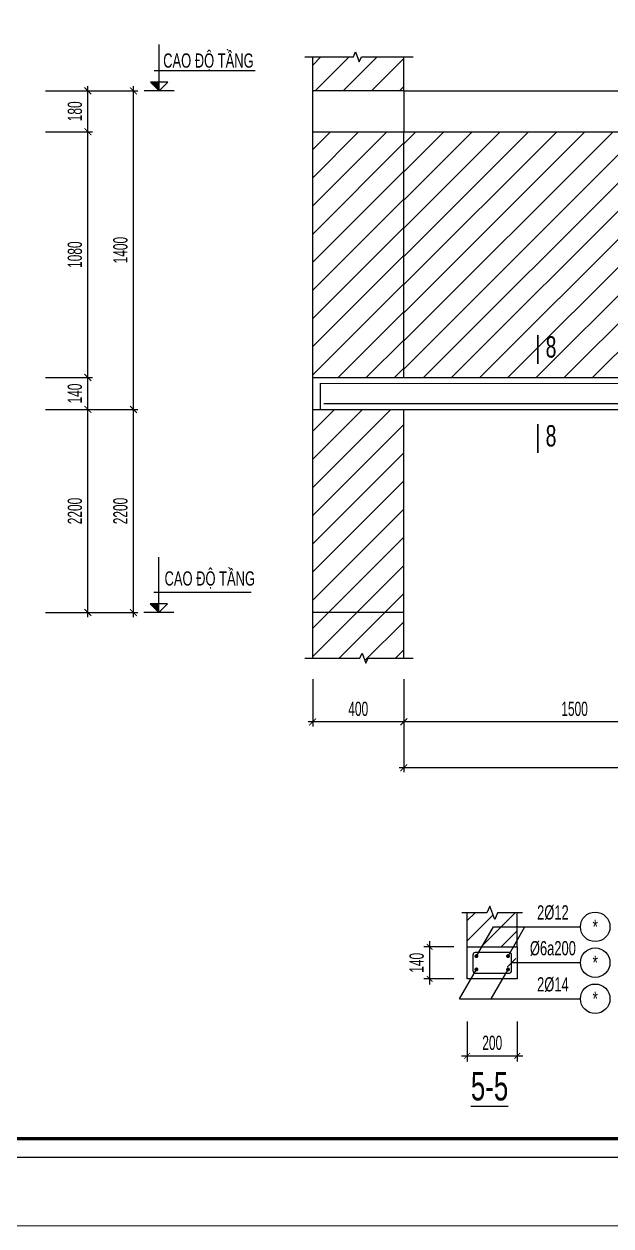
# Model space of a CAD drawing. Header units: millimetres. Extents: x 0 to 23128, y 0 to 16335.
# Drawn here: x 11735 to 14312, y 0 to 5281 of the extents above; entities that cross this region are included whole.
import ezdxf
from ezdxf.enums import TextEntityAlignment as Align

# ---------------------------------------------------------------- set-up
doc = ezdxf.new("R2010")
doc.units = ezdxf.units.MM
doc.header["$LTSCALE"] = 100
doc.header["$MEASUREMENT"] = 0
doc.header["$PDMODE"] = 2
doc.layers.get('0').update_dxf_attribs({"lineweight": 20})
doc.layers.get('Defpoints').update_dxf_attribs({"color": 40, "lineweight": 20})
for name, color, linetype in [('CDC-KHUNGTEN', 9, 'Continuous'), ('CDC.02.DIM', 1, 'Continuous'), ('CDC.03.BORDER', 3, 'Continuous'), ('CDC.05.STEEL', 4, 'Continuous'), ('CDC.06.TEXT', 2, 'Continuous'), ('CDC.10.HATCH', 9, 'Continuous'), ('CDC.11.NOTE', 8, 'Continuous'), ('CDC.14.STEELNUM', 9, 'Continuous'), ('STEEL_NODE', 6, 'Continuous')]:
    doc.layers.add(name, color=color, linetype=linetype)
doc.styles.add('ARIAL', font='arial.ttf', dxfattribs={"width": 0.6})
doc.dimstyles.new('1-25', dxfattribs={"dimtxt": 62.5, "dimasz": 30, "dimexe": 20, "dimexo": 0, "dimgap": 25, "dimtad": 1, "dimdec": 0, "dimzin": 0, "dimdsep": 46, "dimtxsty": 'ARIAL', "dimblk": 'ARCHTICK', "dimcen": 0, "dimdle": 20, "dimclrd": 1, "dimclre": 1, "dimclrt": 2, "dimadec": 0, "dimazin": 0, "dimtfac": 1, "dimtdec": 0, "dimtmove": 2, "dimatfit": 3, "dimldrblk": 'ARCHTICK', "dimfxl": 1, "dimtolj": 1, "dimtzin": 0, "dimarcsym": 1})
doc.dimstyles.new('dim25', dxfattribs={"dimscale": 25, "dimtxt": 2.5, "dimasz": 1, "dimexe": 1, "dimexo": 0, "dimgap": 1, "dimtad": 1, "dimdec": 0, "dimdsep": 46, "dimtxsty": 'ARIAL', "dimblk": 'ARCHTICK', "dimcen": 1, "dimdle": 1, "dimclrd": 1, "dimclre": 1, "dimclrt": 2, "dimadec": 0, "dimazin": 0, "dimtfac": 0.00072, "dimtdec": 0, "dimtix": 1, "dimtmove": 2, "dimatfit": 3, "dimldrblk": 'ARCHTICK', "dimfxl": 1, "dimtolj": 1, "dimarcsym": 0})

# ---------------------------------------------------------------- blocks, each defined once
blk = doc.blocks.new('_ArchTick')
at = {"color": 0, "linetype": 'ByBlock', "const_width": 0.15}
blk.add_lwpolyline([(-0.5, -0.5), (0.5, 0.5)], dxfattribs=at)
blk = doc.blocks.new('*D123')
at = {"layer": 'CDC.02.DIM', "color": 1, "lineweight": -2, "transparency": 16777216}
for p, q in [((13680.8, 898.7), (13680.8, 722.5)), ((13900.9, 898.7), (13900.9, 722.5)), ((13655.8, 747.5), (13925.9, 747.5))]:
    blk.add_line(p, q, dxfattribs=at)
at = {"layer": 'Defpoints', "color": 0, "transparency": 16777216}
for p in [(13680.8, 898.7), (13900.9, 898.7), (13900.9, 747.5)]:
    blk.add_point(p, dxfattribs=at)
at = {"layer": 'CDC.02.DIM', "color": 1, "lineweight": -2, "transparency": 16777216, "xscale": 25, "yscale": 25, "zscale": 25, "rotation": 180}
blk.add_blockref('_ArchTick', (13680.8, 747.5), dxfattribs=at)
at = {"layer": 'CDC.02.DIM', "color": 1, "lineweight": -2, "transparency": 16777216, "xscale": 25, "yscale": 25, "zscale": 25}
blk.add_blockref('_ArchTick', (13900.9, 747.5), dxfattribs=at)
at = {"layer": 'CDC.02.DIM', "color": 2, "transparency": 16777216, "insert": (13790.9, 804.4), "char_height": 62.5, "attachment_point": 5, "style": 'ARIAL'}
blk.add_mtext('\\A1;200', dxfattribs=at)
blk = doc.blocks.new('*D124')
at = {"layer": 'CDC.02.DIM', "color": 1, "lineweight": -2, "transparency": 16777216}
for p, q in [((13622.3, 1226.3), (13491, 1226.3)), ((13516, 1251.3), (13516, 1061.3)), ((13622.3, 1086.3), (13491, 1086.3))]:
    blk.add_line(p, q, dxfattribs=at)
at = {"layer": 'Defpoints', "color": 0, "transparency": 16777216}
for p in [(13622.3, 1226.3), (13516, 1086.3), (13622.3, 1086.3)]:
    blk.add_point(p, dxfattribs=at)
at = {"layer": 'CDC.02.DIM', "color": 1, "lineweight": -2, "transparency": 16777216, "xscale": 25, "yscale": 25, "zscale": 25}
for p, rotation in [((13516, 1226.3), 90), ((13516, 1086.3), 270)]:
    blk.add_blockref('_ArchTick', p, dxfattribs=dict(at, rotation=rotation))
at = {"layer": 'CDC.02.DIM', "color": 2, "transparency": 16777216, "insert": (13459.1, 1156.3), "char_height": 62.5, "attachment_point": 5, "rotation": 90, "style": 'ARIAL'}
blk.add_mtext('\\A1;140', dxfattribs=at)
blk = doc.blocks.new('*D125')
at = {"layer": 'CDC.02.DIM', "color": 1, "lineweight": -2, "transparency": 16777216}
for p, q in [((13002.4, 2402.4), (13002.4, 2194.9)), ((13402.4, 2402.4), (13402.4, 2194.9)), ((13422.4, 2214.9), (12982.4, 2214.9))]:
    blk.add_line(p, q, dxfattribs=at)
at = {"layer": 'Defpoints', "color": 0, "transparency": 16777216}
for p in [(13002.4, 2402.4), (13402.4, 2402.4), (13002.4, 2214.9)]:
    blk.add_point(p, dxfattribs=at)
at = {"layer": 'CDC.02.DIM', "color": 1, "lineweight": -2, "transparency": 16777216, "xscale": 30, "yscale": 30, "zscale": 30, "rotation": 180}
blk.add_blockref('_ArchTick', (13002.4, 2214.9), dxfattribs=at)
at = {"layer": 'CDC.02.DIM', "color": 1, "lineweight": -2, "transparency": 16777216, "xscale": 30, "yscale": 30, "zscale": 30}
blk.add_blockref('_ArchTick', (13402.4, 2214.9), dxfattribs=at)
at = {"layer": 'CDC.02.DIM', "color": 2, "transparency": 16777216, "insert": (13202.4, 2271.8), "char_height": 62.5, "attachment_point": 5, "style": 'ARIAL'}
blk.add_mtext('\\A1;400', dxfattribs=at)
blk = doc.blocks.new('*D126')
at = {"layer": 'CDC.02.DIM', "color": 1, "lineweight": -2, "transparency": 16777216}
for p, q in [((13402.4, 2402.4), (13402.4, 2194.9)), ((14902.4, 2402.4), (14902.4, 2194.9)), ((14922.4, 2214.9), (13382.4, 2214.9))]:
    blk.add_line(p, q, dxfattribs=at)
at = {"layer": 'Defpoints', "color": 0, "transparency": 16777216}
for p in [(13402.4, 2402.4), (14902.4, 2402.4), (13402.4, 2214.9)]:
    blk.add_point(p, dxfattribs=at)
at = {"layer": 'CDC.02.DIM', "color": 1, "lineweight": -2, "transparency": 16777216, "xscale": 30, "yscale": 30, "zscale": 30, "rotation": 180}
blk.add_blockref('_ArchTick', (13402.4, 2214.9), dxfattribs=at)
at = {"layer": 'CDC.02.DIM', "color": 1, "lineweight": -2, "transparency": 16777216, "xscale": 30, "yscale": 30, "zscale": 30}
blk.add_blockref('_ArchTick', (14902.4, 2214.9), dxfattribs=at)
at = {"layer": 'CDC.02.DIM', "color": 2, "transparency": 16777216, "insert": (14152.4, 2271.8), "char_height": 62.5, "attachment_point": 5, "style": 'ARIAL'}
blk.add_mtext('\\A1;1500', dxfattribs=at)
blk = doc.blocks.new('*D127')
at = {"layer": 'CDC.02.DIM', "color": 1, "lineweight": -2, "transparency": 16777216}
for p, q in [((13402.4, 2402.4), (13402.4, 1993.4)), ((18502.4, 2400.9), (18502.4, 1993.4)), ((18522.4, 2013.4), (13382.4, 2013.4))]:
    blk.add_line(p, q, dxfattribs=at)
at = {"layer": 'Defpoints', "color": 0, "transparency": 16777216}
for p in [(13402.4, 2402.4), (18502.4, 2400.9), (13402.4, 2013.4)]:
    blk.add_point(p, dxfattribs=at)
at = {"layer": 'CDC.02.DIM', "color": 1, "lineweight": -2, "transparency": 16777216, "xscale": 30, "yscale": 30, "zscale": 30, "rotation": 180}
blk.add_blockref('_ArchTick', (13402.4, 2013.4), dxfattribs=at)
at = {"layer": 'CDC.02.DIM', "color": 1, "lineweight": -2, "transparency": 16777216, "xscale": 30, "yscale": 30, "zscale": 30}
blk.add_blockref('_ArchTick', (18502.4, 2013.4), dxfattribs=at)
at = {"layer": 'CDC.02.DIM', "color": 2, "transparency": 16777216, "insert": (15952.4, 2070.3), "char_height": 62.5, "attachment_point": 5, "style": 'ARIAL'}
blk.add_mtext('\\A1;5100', dxfattribs=at)
blk = doc.blocks.new('*D151')
at = {"layer": 'CDC.02.DIM', "color": 1, "lineweight": -2, "transparency": 16777216}
for p, q in [((11829.4, 4987.7), (12035.1, 4987.7)), ((12015.1, 4787.8), (12015.1, 5007.7)), ((11829.4, 4807.8), (12035.1, 4807.8))]:
    blk.add_line(p, q, dxfattribs=at)
at = {"layer": 'Defpoints', "color": 0, "transparency": 16777216}
for p in [(11829.4, 4987.7), (12015.1, 4987.7), (11829.4, 4807.8)]:
    blk.add_point(p, dxfattribs=at)
at = {"layer": 'CDC.02.DIM', "color": 1, "lineweight": -2, "transparency": 16777216, "xscale": 30, "yscale": 30, "zscale": 30}
for p, rotation in [((12015.1, 4987.7), 90), ((12015.1, 4807.8), 270)]:
    blk.add_blockref('_ArchTick', p, dxfattribs=dict(at, rotation=rotation))
at = {"layer": 'CDC.02.DIM', "color": 2, "transparency": 16777216, "insert": (11958.2, 4897.7), "char_height": 62.5, "attachment_point": 5, "rotation": 90, "style": 'ARIAL'}
blk.add_mtext('\\A1;180', dxfattribs=at)
blk = doc.blocks.new('*D152')
at = {"layer": 'CDC.02.DIM', "color": 1, "lineweight": -2, "transparency": 16777216}
for p, q in [((11829.4, 4807.8), (12035.1, 4807.8)), ((12015.1, 3707.7), (12015.1, 4827.8)), ((11829.4, 3727.7), (12035.1, 3727.7))]:
    blk.add_line(p, q, dxfattribs=at)
at = {"layer": 'Defpoints', "color": 0, "transparency": 16777216}
for p in [(11829.4, 4807.8), (12015.1, 4807.8), (11829.4, 3727.7)]:
    blk.add_point(p, dxfattribs=at)
at = {"layer": 'CDC.02.DIM', "color": 1, "lineweight": -2, "transparency": 16777216, "xscale": 30, "yscale": 30, "zscale": 30}
for p, rotation in [((12015.1, 4807.8), 90), ((12015.1, 3727.7), 270)]:
    blk.add_blockref('_ArchTick', p, dxfattribs=dict(at, rotation=rotation))
at = {"layer": 'CDC.02.DIM', "color": 2, "transparency": 16777216, "insert": (11958.2, 4267.7), "char_height": 62.5, "attachment_point": 5, "rotation": 90, "style": 'ARIAL'}
blk.add_mtext('\\A1;1080', dxfattribs=at)
blk = doc.blocks.new('*D153')
at = {"layer": 'CDC.02.DIM', "color": 1, "lineweight": -2, "transparency": 16777216}
for p, q in [((11829.4, 3727.7), (12035.1, 3727.7)), ((12015.1, 3567.7), (12015.1, 3747.7)), ((11829.4, 3587.7), (12035.1, 3587.7))]:
    blk.add_line(p, q, dxfattribs=at)
at = {"layer": 'Defpoints', "color": 0, "transparency": 16777216}
for p in [(11829.4, 3727.7), (12015.1, 3727.7), (11829.4, 3587.7)]:
    blk.add_point(p, dxfattribs=at)
at = {"layer": 'CDC.02.DIM', "color": 1, "lineweight": -2, "transparency": 16777216, "xscale": 30, "yscale": 30, "zscale": 30}
for p, rotation in [((12015.1, 3727.7), 90), ((12015.1, 3587.7), 270)]:
    blk.add_blockref('_ArchTick', p, dxfattribs=dict(at, rotation=rotation))
at = {"layer": 'CDC.02.DIM', "color": 2, "transparency": 16777216, "insert": (11958.2, 3657.7), "char_height": 62.5, "attachment_point": 5, "rotation": 90, "style": 'ARIAL'}
blk.add_mtext('\\A1;140', dxfattribs=at)
blk = doc.blocks.new('*D154')
at = {"layer": 'CDC.02.DIM', "color": 1, "lineweight": -2, "transparency": 16777216}
for p, q in [((12015.1, 2675.2), (12015.1, 3607.7)), ((11829.4, 3587.7), (12035.1, 3587.7)), ((11829.4, 2695.2), (12035.1, 2695.2))]:
    blk.add_line(p, q, dxfattribs=at)
at = {"layer": 'Defpoints', "color": 0, "transparency": 16777216}
for p in [(11829.4, 3587.7), (12015.1, 3587.7), (11829.4, 2695.2)]:
    blk.add_point(p, dxfattribs=at)
at = {"layer": 'CDC.02.DIM', "color": 1, "lineweight": -2, "transparency": 16777216, "xscale": 30, "yscale": 30, "zscale": 30}
for p, rotation in [((12015.1, 3587.7), 90), ((12015.1, 2695.2), 270)]:
    blk.add_blockref('_ArchTick', p, dxfattribs=dict(at, rotation=rotation))
at = {"layer": 'CDC.02.DIM', "color": 2, "transparency": 16777216, "insert": (11958.2, 3141.4), "char_height": 62.5, "attachment_point": 5, "rotation": 90, "style": 'ARIAL'}
blk.add_mtext('\\A1;2200', dxfattribs=at)
blk = doc.blocks.new('*D155')
at = {"layer": 'CDC.02.DIM', "color": 1, "lineweight": -2, "transparency": 16777216}
for p, q in [((11829.4, 4987.7), (12235.1, 4987.7)), ((12215.1, 3567.7), (12215.1, 5007.7)), ((11829.4, 3587.7), (12235.1, 3587.7))]:
    blk.add_line(p, q, dxfattribs=at)
at = {"layer": 'Defpoints', "color": 0, "transparency": 16777216}
for p in [(11829.4, 4987.7), (12215.1, 4987.7), (11829.4, 3587.7)]:
    blk.add_point(p, dxfattribs=at)
at = {"layer": 'CDC.02.DIM', "color": 1, "lineweight": -2, "transparency": 16777216, "xscale": 30, "yscale": 30, "zscale": 30}
for p, rotation in [((12215.1, 4987.7), 90), ((12215.1, 3587.7), 270)]:
    blk.add_blockref('_ArchTick', p, dxfattribs=dict(at, rotation=rotation))
at = {"layer": 'CDC.02.DIM', "color": 2, "transparency": 16777216, "insert": (12158.2, 4287.7), "char_height": 62.5, "attachment_point": 5, "rotation": 90, "style": 'ARIAL'}
blk.add_mtext('\\A1;1400', dxfattribs=at)
blk = doc.blocks.new('*D156')
at = {"layer": 'CDC.02.DIM', "color": 1, "lineweight": -2, "transparency": 16777216}
for p, q in [((12215.1, 2675.2), (12215.1, 3607.7)), ((11829.4, 3587.7), (12235.1, 3587.7)), ((11829.4, 2695.2), (12235.1, 2695.2))]:
    blk.add_line(p, q, dxfattribs=at)
at = {"layer": 'Defpoints', "color": 0, "transparency": 16777216}
for p in [(11829.4, 3587.7), (12215.1, 3587.7), (11829.4, 2695.2)]:
    blk.add_point(p, dxfattribs=at)
at = {"layer": 'CDC.02.DIM', "color": 1, "lineweight": -2, "transparency": 16777216, "xscale": 30, "yscale": 30, "zscale": 30}
for p, rotation in [((12215.1, 3587.7), 90), ((12215.1, 2695.2), 270)]:
    blk.add_blockref('_ArchTick', p, dxfattribs=dict(at, rotation=rotation))
at = {"layer": 'CDC.02.DIM', "color": 2, "transparency": 16777216, "insert": (12158.2, 3141.4), "char_height": 62.5, "attachment_point": 5, "rotation": 90, "style": 'ARIAL'}
blk.add_mtext('\\A1;2200', dxfattribs=at)
blk = doc.blocks.new('Khung tên chuẩn')
at = {"layer": 'CDC-KHUNGTEN', "color": 8}
blk.add_lwpolyline([(75096, 1100), (83000, 1100), (83000, 58300), (3000, 58300), (3000, 1100), (75096, 1100)], dxfattribs=at)
at = {"layer": 'CDC-KHUNGTEN', "color": 255, "lineweight": 60}
blk.add_lwpolyline([(74900, 1400), (74900, 58000), (3300, 58000), (3300, 1400), (74900, 1400)], close=True, dxfattribs=at)
at = {"layer": 'Defpoints', "color": 1, "ltscale": 0.2}
blk.add_lwpolyline([(0, 0), (0, 59400), (84100, 59400), (84100, 0), (0, 0)], close=True, dxfattribs=at)

msp = doc.modelspace()

# ---------------------------------------------------------------- hatches: boundary and pattern name
at = {"layer": 'CDC.10.HATCH'}
h = msp.add_hatch(dxfattribs=at)
h.set_pattern_fill('ANSI31', color=256, scale=700, style=0)
h.set_pattern_definition([(45, (13202.44, 3816.135), (-61.872, 61.872), [])])
h.paths.add_polyline_path([(13402.4, 4807.8), (13002.4, 4807.8), (13002.4, 3727.7), (13402.4, 3727.7)])
h.paths.add_polyline_path([(13402.4, 5137.1), (13216.5, 5137.1), (13206.8, 5114.9), (13190.7, 5159.3), (13181.1, 5137.1), (13002.4, 5137.1), (13002.4, 4987.7), (13402.4, 4987.7)])
h.paths.add_polyline_path([(13402.4, 3587.7), (13002.4, 3587.8), (13002.4, 2695.2), (13402.4, 2695.2)])
h.paths.add_polyline_path([(13402.4, 2695.2), (13002.4, 2695.2), (13002.4, 2495.2), (13210.1, 2495.2), (13219.7, 2517.4), (13235.8, 2473), (13245.5, 2495.2), (13402.4, 2495.2)])
h = msp.add_hatch(dxfattribs=at)
h.set_pattern_fill('ANSI31', color=256, scale=700, style=0)
h.set_pattern_definition([(45, (14152.44, 4267.745), (-61.872, 61.872), [])])
h.paths.add_polyline_path([(14902.4, 4807.8), (13402.4, 4807.8), (13402.4, 3727.7), (14902.4, 3727.7)])
h.paths.add_polyline_path([(14743.5, 3798.8), (14862.4, 3798.8), (14862.4, 3942.5), (14743.5, 3942.5)], flags=24)
h.paths.add_polyline_path([(13960.7, 3758.4), (14091.6, 3758.4), (14091.6, 3942.7), (13960.7, 3942.7)], flags=24)
h = msp.add_hatch(dxfattribs=at)
h.set_pattern_fill('ANSI31', color=256, scale=500, style=0)
h.set_pattern_definition([(45, (-169222.016, 115070.39), (-44.194174, 44.194174), [])])
h.paths.add_polyline_path([(13795.8, 1314.4), (13900.9, 1314.4), (13900.9, 1376.3), (13814.3, 1376.3), (13801.6, 1347), (13780.2, 1405.7), (13767.4, 1376.3), (13680.8, 1376.3), (13680.8, 1226.3), (13744.9, 1226.3)])
h.paths.add_polyline_path([(13900.9, 1314.4), (13795.8, 1314.4), (13744.9, 1226.3), (13883.7, 1226.3), (13900.9, 1256.2)], flags=17)
h.paths.add_polyline_path([(13900.9, 1256.2), (13883.7, 1226.3), (13900.9, 1226.3)])

# ---------------------------------------------------------------- linework, layer by layer
at = {"layer": 'CDC.02.DIM'}
for p, q in [((12328.1, 4987.7), (12328.1, 5191.5)), ((12749.1, 5076), (12306.5, 5076)), ((12328.1, 4987.7), (12290, 5025.8)), ((12366.1, 5025.8), (12290, 5025.8)), ((12328.1, 4987.7), (12366.1, 5025.8)), ((12393.5, 4987.7), (12262.6, 4987.7)), ((12326.8, 2695.2), (12326.8, 2938.5)), ((12732, 2783.5), (12305.3, 2783.5)), ((12392.3, 2695.2), (12261.3, 2695.2)), ((12326.8, 2695.2), (12288.8, 2733.2)), ((12364.9, 2733.2), (12288.8, 2733.2)), ((12326.8, 2695.2), (12364.9, 2733.2))]:
    msp.add_line(p, q, dxfattribs=at)
for points in [[(12290, 5025.8), (12328.1, 4987.7), (12328.1, 5025.8)], [(12288.8, 2733.2), (12326.8, 2695.2), (12326.8, 2733.2)]]:
    msp.add_solid(points, dxfattribs=at)
at = {"layer": 'CDC.03.BORDER'}
for p, q in [((13002.4, 2495.2), (13002.4, 5137.1)), ((13402.4, 4987.7), (13402.4, 5137.1)), ((13402.4, 4987.7), (18502.4, 4987.7)), ((13402.4, 3727.7), (13402.4, 4807.8)), ((13002.4, 3727.7), (14902.4, 3727.7)), ((13002.4, 3587.8), (18902.4, 3586.1)), ((13402.4, 2495.2), (13402.4, 3587.7)), ((13680.8, 1226.3, 0), (13680.8, 1376.3, 0)), ((13900.9, 1226.3, 0), (13900.9, 1376.3, 0)), ((13680.8, 1086.3, 0), (13680.8, 1226.3, 0)), ((13680.8, 1226.3, 0), (13900.9, 1226.3, 0)), ((13900.9, 1226.3, 0), (13900.9, 1086.3, 0)), ((13900.9, 1086.3, 0), (13680.8, 1086.3, 0))]:
    msp.add_line(p, q, dxfattribs=at)
at = {"layer": 'CDC.05.STEEL'}
for p, q in [((13035.1, 3702.7), (18865.2, 3701.2)), ((13035.1, 3702.7), (13035.1, 3589.8)), ((18838.6, 3611.2), (13051.6, 3612.7))]:
    msp.add_line(p, q, dxfattribs=at)
at = {"layer": 'CDC.05.STEEL', "elevation": 0}
msp.add_lwpolyline([(13705.8, 1121.3, 0.414214), (13715.8, 1111.3), (13865.9, 1111.3, 0.414214), (13875.9, 1121.3), (13875.9, 1191.3, 0.414214), (13865.9, 1201.3), (13715.8, 1201.3, 0.414214), (13705.8, 1191.3)], format="xyb", close=True, dxfattribs=at)
at = {"layer": 'CDC.10.HATCH', "ltscale": 3}
for p, q in [((13402.4, 4987.7), (13002.4, 4987.7)), ((13402.4, 4987.7), (13402.4, 4807.8)), ((13002.6, 4807.8), (18902.6, 4807.8)), ((13402.4, 2695.2), (13002.4, 2695.2))]:
    msp.add_line(p, q, dxfattribs=at)
at = {"layer": 'CDC.11.NOTE'}
for p, q in [((13721.5, 1185.7, 0), (13795.8, 1314.4, 0)), ((13795.8, 1314.4, 0), (14178.3, 1314.4, 0)), ((13860.2, 1185.7, 0), (13934.5, 1314.4, 0)), ((13647.2, 998.3, 0), (13721.5, 1127, 0)), ((13786, 998.3, 0), (13860.2, 1127, 0)), ((13875.9, 1157, 0), (14178.3, 1157, 0)), ((13647.2, 998.3, 0), (14178.3, 998.3, 0))]:
    msp.add_line(p, q, dxfattribs=at)
for points in [[(12968.3, 5137.1), (13181.1, 5137.1), (13190.7, 5159.3), (13206.8, 5114.9), (13216.5, 5137.1), (13443, 5137.1)], [(12968.3, 2495.2), (13210.1, 2495.2), (13219.7, 2517.4), (13235.8, 2473), (13245.5, 2495.2), (13443, 2495.2)]]:
    msp.add_lwpolyline(points, dxfattribs=at)
at = {"layer": 'CDC.11.NOTE', "elevation": 0}
msp.add_lwpolyline([(13924.4, 1376.3), (13814.3, 1376.3), (13801.6, 1347), (13780.2, 1405.7), (13767.4, 1376.3), (13657.3, 1376.3)], dxfattribs=at)
at = {"layer": 'CDC.14.STEELNUM'}
for centre in [(14243.1, 1314.4), (14243.1, 1157), (14243.1, 998.3)]:
    msp.add_circle(centre, 64.8, dxfattribs=at)
at = {"layer": 'STEEL_NODE', "const_width": 8.75, "elevation": 0}
for points in [[(13717.1, 1185.7, -1), (13725.9, 1185.7, -1)], [(13864.6, 1185.7, 1), (13855.9, 1185.7, 1)], [(13717.1, 1127, 1), (13725.9, 1127, 1)], [(13864.6, 1127, -1), (13855.9, 1127, -1)]]:
    msp.add_lwpolyline(points, format="xyb", close=True, dxfattribs=at)

# ---------------------------------------------------------------- block references
at = {"xscale": 0.2750000000014552, "yscale": 0.2750000000014552, "zscale": 0.2750000000014552}
msp.add_blockref('Khung tên chuẩn', (0, 0), dxfattribs=at)
at = {"layer": 'CDC.11.NOTE', "xscale": 37.5, "yscale": 37.5, "zscale": 37.5}
msp.add_blockref('_ArchTick', (13875.9, 1156.3, 0), dxfattribs=at)

# ---------------------------------------------------------------- texts
at = {"layer": 'CDC.02.DIM', "style": 'ARIAL', "width": 0.65}
for p in [(12544.5, 5123.2), (12550.5, 2847.6)]:
    msp.add_text('CAO ĐỘ TẦNG', height=62.5, dxfattribs=at).set_placement(p, align=Align.MIDDLE)
at = {"layer": 'CDC.06.TEXT', "style": 'ARIAL', "width": 0.65}
for s, height, p in [('| 8', 93.75, (14026.1, 3850.5)), ('| 8', 93.75, (14026.1, 3459.9)), ('2%%C12', 62.5, (14057.2, 1377.8, 0)), ('%%C6a200', 62.5, (14057.2, 1220.5, 0)), ('2%%C14', 62.5, (14057.2, 1061.8, 0)), ('%%U5-5', 125, (13779.1, 613.1, 0))]:
    msp.add_text(s, height=height, dxfattribs=at).set_placement(p, align=Align.MIDDLE)
at = {"layer": 'CDC.14.STEELNUM', "style": 'ARIAL', "width": 0.7}
for p in [(14243.1, 1314.4), (14243.1, 1157), (14243.1, 998.3)]:
    msp.add_text('*', height=62.5, dxfattribs=at).set_placement(p, align=Align.MIDDLE_CENTER)

# ---------------------------------------------------------------- dimensions: what is measured, and where the dimension line sits
at = {"layer": 'CDC.02.DIM'}
for base, p1, p2, dimstyle, picture, middle in [((12015.1, 4987.7), (11829.4, 4807.8), (11829.4, 4987.7), '1-25', '*D151', (11958.2, 4897.7)), ((12215.1, 4987.7), (11829.4, 3587.7), (11829.4, 4987.7), '1-25', '*D155', (12158.2, 4287.7)), ((12015.1, 4807.8), (11829.4, 3727.7), (11829.4, 4807.8), '1-25', '*D152', (11958.2, 4267.7)), ((12015.1, 3727.7), (11829.4, 3587.7), (11829.4, 3727.7), '1-25', '*D153', (11958.2, 3657.7)), ((13516, 1086.3, 0), (13622.3, 1226.3, 0), (13622.3, 1086.3, 0), 'dim25', '*D124', (13459.1, 1156.3, 0))]:
    dim = msp.add_linear_dim(base=base, p1=p1, p2=p2, angle=90, dimstyle=dimstyle, dxfattribs=at)
    dim.commit()
    dim.dimension.update_dxf_attribs({"geometry": picture, "text_midpoint": middle})
for base, picture, middle in [((12015.1, 3587.7), '*D154', (11958.2, 3141.4)), ((12215.1, 3587.7), '*D156', (12158.2, 3141.4))]:
    dim = msp.add_linear_dim(base=base, p1=(11829.4, 2695.2), p2=(11829.4, 3587.7), angle=90, text='2200', dimstyle='1-25', dxfattribs=at)
    dim.commit()
    dim.dimension.update_dxf_attribs({"geometry": picture, "text_midpoint": middle})
for base, p1, p2, picture, middle in [((13002.4, 2214.9), (13402.4, 2402.4), (13002.4, 2402.4), '*D125', (13202.4, 2271.8)), ((13402.4, 2214.9), (14902.4, 2402.4), (13402.4, 2402.4), '*D126', (14152.4, 2271.8)), ((13402.4, 2013.4), (18502.4, 2400.9), (13402.4, 2402.4), '*D127', (15952.4, 2070.3))]:
    dim = msp.add_linear_dim(base=base, p1=p1, p2=p2, dimstyle='1-25', dxfattribs=at)
    dim.commit()
    dim.dimension.update_dxf_attribs({"geometry": picture, "text_midpoint": middle})
dim = msp.add_linear_dim(base=(13900.9, 747.5, 0), p1=(13680.8, 898.7, 0), p2=(13900.9, 898.7, 0), text='200', dimstyle='dim25', dxfattribs=at)
dim.commit()
dim.dimension.update_dxf_attribs({"geometry": '*D123', "text_midpoint": (13790.9, 804.4, 0)})

doc.saveas('drawing.dxf')
